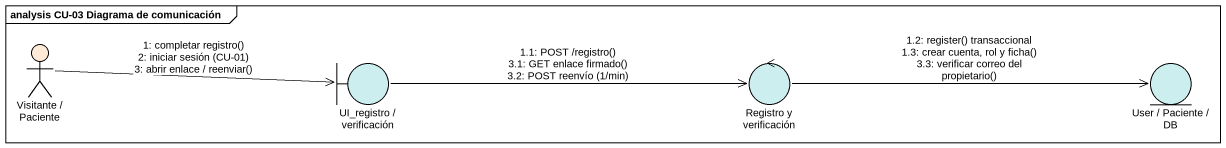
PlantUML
@startuml
mainframe analysis CU-03 Diagrama de comunicación
actor "Visitante / Paciente" as Visitante_Paciente #FFEAD7
boundary "UI_registro / verificación" as UI_registro_verificación #CCEEEE
control "Registro y verificación" as Registro_y_verificación #CCEEEE
entity "User / Paciente / DB" as User_Paciente_DB #CCEEEE
Visitante_Paciente -right-> UI_registro_verificación : 1: completar registro()\n2: iniciar sesión (CU-01)\n3: abrir enlace / reenviar()
UI_registro_verificación -right-> Registro_y_verificación : 1.1: POST /registro()\n3.1: GET enlace firmado()\n3.2: POST reenvío (1/min)
Registro_y_verificación -right-> User_Paciente_DB : 1.2: register() transaccional\n1.3: crear cuenta, rol y ficha()\n3.3: verificar correo del propietario()
@enduml
